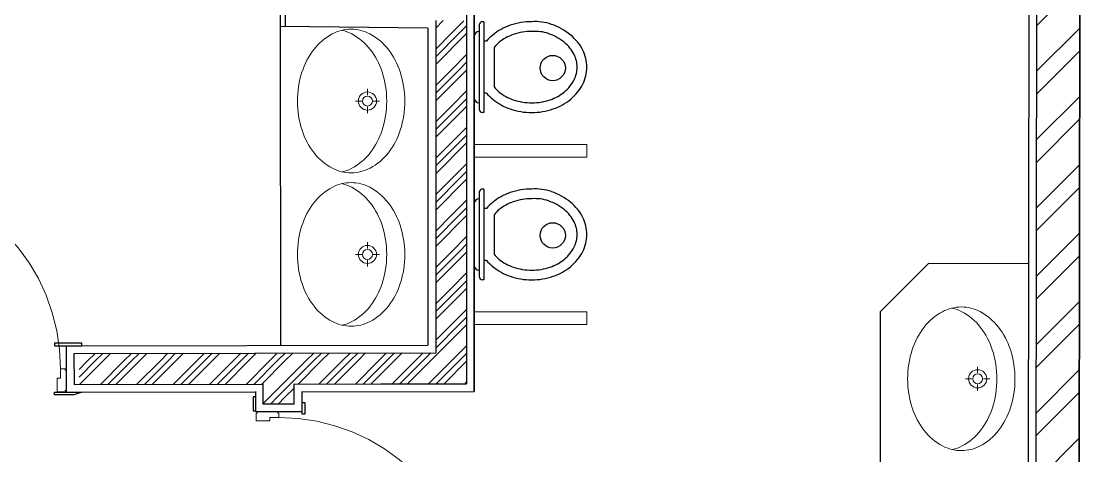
# Model space of a CAD drawing. Header units: inches. Extents: x 78 to 199, y 70 to 92.
# Drawn here: x 99.182 to 103.3, y 83.906 to 85.594 of the extents above; entities that cross this region are included whole.
import ezdxf
from ezdxf.enums import TextEntityAlignment as Align

# ---------------------------------------------------------------- set-up
doc = ezdxf.new("R2010")
doc.units = ezdxf.units.IN
doc.header["$MEASUREMENT"] = 0
doc.linetypes.add('21212-FC-A-XREF-GROUND FLOOR PLAN-REV-31-10-12$0$21201-TN-A-GROUND FLOOR PLAN-XREF-REV-20-03-12$2$HIDDEN2', pattern=[0.1875, 0.125, -0.0625])
for name, color, linetype, lineweight in [('1204SDC-A0$0$G-TTLB-LINE', 244, 'Continuous', 30), ('21212-FC-A-XREF-GROUND FLOOR PLAN-REV-31-10-12$0$21201-TN-A-GROUND FLOOR PLAN-XREF-REV-20-03-12$2$DOOR-EEE', 182, 'Continuous', 13), ('21212-FC-A-XREF-GROUND FLOOR PLAN-REV-31-10-12$0$21201-TN-A-GROUND FLOOR PLAN-XREF-REV-20-03-12$2$Door-Frame-SW-EEE', 26, 'Continuous', 9), ('21212-FC-A-XREF-GROUND FLOOR PLAN-REV-31-10-12$0$FURN BATH-EEE', 9, 'Continuous', 15), ('21212-FC-A-XREF-GROUND FLOOR PLAN-REV-31-10-12$0$INDICATION-EEE', 113, 'Continuous', 9)]:
    doc.layers.add(name, color=color, linetype=linetype, lineweight=lineweight)
for name, color, linetype in [('17', 2, 'Continuous'), ('A2- Plans$0$WALL-AR', 7, 'Continuous'), ('door', 17, 'Continuous'), ('FINISH-AR', 252, 'Continuous'), ('furniture', 5, 'Continuous'), ('HATCH-AR', 251, 'Continuous'), ('SAIN', 6, 'Continuous'), ('WALL-AR', 7, 'Continuous')]:
    doc.layers.add(name, color=color, linetype=linetype)
doc.layers.add('GOLDCLADDING', color=7, linetype='Continuous', true_color=0xffc20a)
doc.styles.add('ROMANS', font='romans.shx')

# ---------------------------------------------------------------- blocks, each defined once
blk = doc.blocks.new('YJYJJYJTYJTY')
at = {"color": 252}
for p, q in [((4.9519, 12.6895, -0.0791), (4.9532, 11.4511, -0.0791)), ((7.2839, 11.5818, -0.0791), (7.4726, 11.7705, -0.0791)), ((7.4726, 11.7705, -0.0791), (7.8617, 11.7699, -0.0791)), ((7.2839, 11.5824, -0.0791), (7.2851, 10.2705, -0.0791)), ((4.8863, 11.2228, -0.0791), (4.8862, 11.3018, -0.0791))]:
    blk.add_line(p, q, dxfattribs=at)
at = {"layer": '1204SDC-A0$0$G-TTLB-LINE', "color": 252}
blk.add_line((5.7063, 11.2724, -0.0791), (5.7063, 13.1421, -0.0791), dxfattribs=at)
at = {"layer": '17', "color": 252}
for p, q in [((7.8596, 10.3006, -0.0791), (7.8663, 14.6487, -0.0791)), ((7.8596, 10.3006, -0.0791), (7.8663, 14.6487, -0.0791)), ((4.9518, 13.1918, -0.0791), (4.9519, 12.6895, -0.0791)), ((4.9718, 13.1718, -0.0791), (4.9719, 12.6895, -0.0791)), ((5.7063, 13.1421, -0.0791), (5.7063, 11.2724, -0.0791)), ((5.5263, 12.6837, -0.0791), (4.9519, 12.6895, -0.0791)), ((5.5263, 12.6837, -0.0791), (5.5263, 11.4521, -0.0791)), ((4.1203, 11.4498, -0.0791), (5.5263, 11.4521, -0.0791))]:
    blk.add_line(p, q, dxfattribs=at)
at = {"layer": '21212-FC-A-XREF-GROUND FLOOR PLAN-REV-31-10-12$0$21201-TN-A-GROUND FLOOR PLAN-XREF-REV-20-03-12$2$DOOR-EEE', "color": 252, "linetype": '21212-FC-A-XREF-GROUND FLOOR PLAN-REV-31-10-12$0$21201-TN-A-GROUND FLOOR PLAN-XREF-REV-20-03-12$2$HIDDEN2', "lineweight": 5, "ltscale": 500}
for centre, radius, start, end in [((3.3424, 11.3598, -0.0791), 0.7558, 0, 87.4714), ((4.9471, 10.4179, -0.0791), 0.753, 2.5286, 90)]:
    blk.add_arc(centre, radius, start, end, dxfattribs=at)
at = {"layer": '21212-FC-A-XREF-GROUND FLOOR PLAN-REV-31-10-12$0$21201-TN-A-GROUND FLOOR PLAN-XREF-REV-20-03-12$2$Door-Frame-SW-EEE', "color": 252, "ltscale": 250}
for p, q in [((4.0982, 11.3598, -0.0791), (4.1159, 11.3598, -0.0791)), ((4.0982, 11.3243, -0.0791), (4.0982, 11.3598, -0.0791)), ((4.1159, 11.3598, -0.0791), (4.1159, 11.3554, -0.0791)), ((4.1159, 11.3554, -0.0791), (4.1204, 11.3554, -0.0791)), ((4.1204, 11.3554, -0.0791), (4.1204, 11.2754, -0.0791)), ((4.0848, 11.2709, -0.0791), (4.0848, 11.3243, -0.0791)), ((4.0848, 11.3243, -0.0791), (4.0982, 11.3243, -0.0791)), ((4.1159, 11.2709, -0.0791), (4.0848, 11.2709, -0.0791)), ((4.1204, 11.2754, -0.0791), (4.1159, 11.2754, -0.0791)), ((4.1159, 11.2754, -0.0791), (4.1159, 11.2709, -0.0791)), ((4.863, 11.1886, -0.0791), (4.8585, 11.1886, -0.0791)), ((4.8585, 11.1886, -0.0791), (4.8585, 11.1576, -0.0791)), ((4.9427, 11.1931, -0.0791), (4.863, 11.1931, -0.0791)), ((4.863, 11.1931, -0.0791), (4.863, 11.1886, -0.0791)), ((4.9117, 11.1576, -0.0791), (4.9117, 11.1709, -0.0791)), ((4.9117, 11.1709, -0.0791), (4.9471, 11.1709, -0.0791)), ((4.9427, 11.1886, -0.0791), (4.9427, 11.1931, -0.0791)), ((4.9471, 11.1886, -0.0791), (4.9427, 11.1886, -0.0791)), ((4.9471, 11.1709, -0.0791), (4.9471, 11.1886, -0.0791)), ((4.8585, 11.1576, -0.0791), (4.9117, 11.1576, -0.0791))]:
    blk.add_line(p, q, dxfattribs=at)
at = {"layer": '21212-FC-A-XREF-GROUND FLOOR PLAN-REV-31-10-12$0$FURN BATH-EEE', "color": 252}
for p, q in [((5.2912, 12.423, -0.0791), (5.2912, 12.4475, -0.0791)), ((5.2688, 12.4005, -0.0791), (5.2443, 12.4005, -0.0791)), ((5.3382, 12.4006, -0.0791), (5.3137, 12.4006, -0.0791)), ((5.2913, 12.3536, -0.0791), (5.2913, 12.378, -0.0791)), ((5.2912, 11.8272, -0.0791), (5.2912, 11.8517, -0.0791)), ((5.2688, 11.8047, -0.0791), (5.2443, 11.8047, -0.0791)), ((5.2913, 11.7578, -0.0791), (5.2913, 11.7823, -0.0791)), ((5.3382, 11.8048, -0.0791), (5.3137, 11.8048, -0.0791)), ((7.6628, 11.344, -0.0791), (7.6628, 11.3684, -0.0791)), ((7.6404, 11.3214, -0.0791), (7.6159, 11.3214, -0.0791)), ((7.6629, 11.2745, -0.0791), (7.6629, 11.299, -0.0791)), ((7.7098, 11.3215, -0.0791), (7.6854, 11.3215, -0.0791))]:
    blk.add_line(p, q, dxfattribs=at)
for centre, radius in [((5.2912, 12.4005, -0.0791), 0.0352), ((5.2912, 12.4005, -0.0791), 0.0194), ((5.2912, 11.8047, -0.0791), 0.0352), ((5.2912, 11.8047, -0.0791), 0.0194), ((7.6629, 11.3215, -0.0791), 0.0352), ((7.6629, 11.3215, -0.0791), 0.0194)]:
    blk.add_circle(centre, radius, dxfattribs=at)
for centre, radius, start, end in [((5.2592, 12.4643, -0.0791), 0.2231, 118.123, 142.21), ((5.2275, 12.5236, -0.0791), 0.1558, 90.085, 118.123), ((5.1572, 12.5235, -0.0791), 0.1558, 62.047, 77.0403), ((5.2275, 12.5236, -0.0791), 0.1558, 62.047, 90.085), ((5.1257, 12.4641, -0.0791), 0.2231, 37.96, 62.047), ((5.196, 12.4642, -0.0791), 0.2231, 37.96, 62.047), ((5.309, 12.4258, -0.0791), 0.286, 142.21, 162.2278), ((5.0761, 12.4254, -0.0791), 0.286, 17.9422, 37.96), ((5.1464, 12.4255, -0.0791), 0.286, 17.9422, 37.96), ((5.3872, 12.4007, -0.0791), 0.3681, 162.2278, 180.085), ((4.9979, 12.4001, -0.0791), 0.3681, 0.085, 17.9422), ((5.0682, 12.4002, -0.0791), 0.3681, 0.085, 17.9422), ((5.3872, 12.4007, -0.0791), 0.3681, 180.085, 197.9422), ((4.9979, 12.4001, -0.0791), 0.3681, 342.2278, 0.085), ((5.0682, 12.4002, -0.0791), 0.3681, 342.2278, 0.085), ((5.309, 12.3754, -0.0791), 0.286, 197.9422, 217.96), ((5.0761, 12.375, -0.0791), 0.286, 322.21, 342.2278), ((5.1465, 12.3751, -0.0791), 0.286, 322.21, 342.2278), ((5.2594, 12.3367, -0.0791), 0.2231, 217.96, 242.047), ((5.1259, 12.3365, -0.0791), 0.2231, 298.123, 322.21), ((5.1962, 12.3366, -0.0791), 0.2231, 298.123, 322.21), ((5.2279, 12.2773, -0.0791), 0.1558, 242.047, 270.085), ((5.1576, 12.2771, -0.0791), 0.1558, 283.1297, 298.123), ((5.2279, 12.2773, -0.0791), 0.1558, 270.085, 298.123), ((5.2275, 11.9278, -0.0791), 0.1558, 90.085, 118.123), ((5.1572, 11.9277, -0.0791), 0.1558, 62.047, 77.0403), ((5.2275, 11.9278, -0.0791), 0.1558, 62.047, 90.085), ((5.2592, 11.8685, -0.0791), 0.2231, 118.123, 142.21), ((5.1257, 11.8683, -0.0791), 0.2231, 37.96, 62.047), ((5.196, 11.8684, -0.0791), 0.2231, 37.96, 62.047), ((5.309, 11.83, -0.0791), 0.286, 142.21, 162.2278), ((5.0761, 11.8296, -0.0791), 0.286, 17.9422, 37.96), ((5.1464, 11.8297, -0.0791), 0.286, 17.9422, 37.96), ((5.3872, 11.8049, -0.0791), 0.3681, 162.2278, 180.085), ((4.9979, 11.8043, -0.0791), 0.3681, 0.085, 17.9422), ((5.0682, 11.8044, -0.0791), 0.3681, 0.085, 17.9422), ((5.3872, 11.8049, -0.0791), 0.3681, 180.085, 197.9422), ((4.9979, 11.8043, -0.0791), 0.3681, 342.2278, 0.085), ((5.0682, 11.8044, -0.0791), 0.3681, 342.2278, 0.085), ((5.309, 11.7796, -0.0791), 0.286, 197.9422, 217.96), ((5.0761, 11.7792, -0.0791), 0.286, 322.21, 342.2278), ((5.1465, 11.7793, -0.0791), 0.286, 322.21, 342.2278), ((5.2594, 11.7409, -0.0791), 0.2231, 217.96, 242.047), ((5.1259, 11.7407, -0.0791), 0.2231, 298.123, 322.21), ((5.1962, 11.7408, -0.0791), 0.2231, 298.123, 322.21), ((7.6309, 11.3852, -0.0791), 0.2231, 118.123, 142.21), ((7.5992, 11.4446, -0.0791), 0.1558, 90.085, 118.123), ((7.5288, 11.4445, -0.0791), 0.1558, 62.047, 77.0403), ((7.5992, 11.4446, -0.0791), 0.1558, 62.047, 90.085), ((7.4973, 11.385, -0.0791), 0.2231, 37.96, 62.047), ((7.5676, 11.3852, -0.0791), 0.2231, 37.96, 62.047), ((5.2279, 11.6815, -0.0791), 0.1558, 242.047, 270.085), ((5.1576, 11.6814, -0.0791), 0.1558, 283.1297, 298.123), ((5.2279, 11.6815, -0.0791), 0.1558, 270.085, 298.123), ((7.6806, 11.3467, -0.0791), 0.286, 142.21, 162.2278), ((7.4477, 11.3463, -0.0791), 0.286, 17.9422, 37.96), ((7.518, 11.3465, -0.0791), 0.286, 17.9422, 37.96), ((7.7588, 11.3216, -0.0791), 0.3681, 162.2278, 180.085), ((7.3695, 11.321, -0.0791), 0.3681, 0.085, 17.9422), ((7.4399, 11.3211, -0.0791), 0.3681, 0.085, 17.9422), ((7.7588, 11.3216, -0.0791), 0.3681, 180.085, 197.9422), ((7.3695, 11.321, -0.0791), 0.3681, 342.2278, 0.085), ((7.4399, 11.3211, -0.0791), 0.3681, 342.2278, 0.085), ((7.6807, 11.2963, -0.0791), 0.286, 197.9422, 217.96), ((7.4478, 11.296, -0.0791), 0.286, 322.21, 342.2278), ((7.5181, 11.2961, -0.0791), 0.286, 322.21, 342.2278), ((7.6311, 11.2576, -0.0791), 0.2231, 217.96, 242.047), ((7.4975, 11.2574, -0.0791), 0.2231, 298.123, 322.21), ((7.5678, 11.2575, -0.0791), 0.2231, 298.123, 322.21), ((7.5995, 11.1982, -0.0791), 0.1558, 242.047, 270.085), ((7.5292, 11.1981, -0.0791), 0.1558, 283.1297, 298.123), ((7.5995, 11.1982, -0.0791), 0.1558, 270.085, 298.123)]:
    blk.add_arc(centre, radius, start, end, dxfattribs=at)
at = {"layer": '21212-FC-A-XREF-GROUND FLOOR PLAN-REV-31-10-12$0$INDICATION-EEE', "color": 252}
for p, q in [((5.7063, 12.1822, -0.0791), (5.7063, 12.2322, -0.0791)), ((5.7063, 12.2322, -0.0791), (6.1438, 12.2322, -0.0791)), ((6.1438, 12.2322, -0.0791), (6.1438, 12.1822, -0.0791)), ((6.1438, 12.1822, -0.0791), (5.7063, 12.1822, -0.0791)), ((5.7063, 11.5322, -0.0791), (5.7063, 11.5822, -0.0791)), ((5.7063, 11.5822, -0.0791), (6.1438, 11.5822, -0.0791)), ((6.1438, 11.5822, -0.0791), (6.1438, 11.5322, -0.0791)), ((6.1438, 11.5322, -0.0791), (5.7063, 11.5322, -0.0791))]:
    blk.add_line(p, q, dxfattribs=at)
at = {"layer": 'A2- Plans$0$WALL-AR', "color": 252}
for p, q in [((7.8894, 10.1522, -0.0791), (7.8974, 15.4088, -0.0791)), ((5.6763, 13.1421, -0.0791), (5.6763, 11.3024, -0.0791)), ((5.5563, 12.7134, -0.0791), (5.5563, 11.4222, -0.0791)), ((4.1203, 11.4497, -0.0791), (4.1206, 11.2698, -0.0791)), ((4.1504, 11.4198, -0.0791), (5.5563, 11.4222, -0.0791)), ((4.1504, 11.4198, -0.0791), (4.1506, 11.2998, -0.0791)), ((4.1506, 11.2998, -0.0791), (4.8862, 11.301, -0.0791)), ((5.0063, 11.223, -0.0791), (5.0062, 11.302, -0.0791)), ((5.0062, 11.3012, -0.0791), (5.3431, 11.3018, -0.0791)), ((5.3431, 11.3018, -0.0791), (5.6763, 11.3024, -0.0791)), ((5.0063, 11.223, -0.0791), (4.8863, 11.2228, -0.0791)), ((5.0374, 11.1931, -0.0791), (4.8575, 11.1927, -0.0791))]:
    blk.add_line(p, q, dxfattribs=at)
at = {"layer": 'door', "color": 252}
for p, q in [((4.1805, 11.4597, -0.0791), (4.0754, 11.4597, -0.0791)), ((4.0754, 11.4597, -0.0791), (4.0754, 11.4497, -0.0791)), ((4.0754, 11.4497, -0.0791), (4.1805, 11.4497, -0.0791)), ((4.1805, 11.4497, -0.0791), (4.1805, 11.4597, -0.0791)), ((4.0754, 11.2597, -0.0791), (4.0754, 11.2697, -0.0791)), ((4.0754, 11.2697, -0.0791), (4.1805, 11.2697, -0.0791)), ((4.1504, 11.2597, -0.0791), (4.0754, 11.2597, -0.0791)), ((4.1805, 11.2697, -0.0791), (4.1504, 11.2597, -0.0791)), ((4.8574, 11.2509, -0.0791), (4.8474, 11.2509, -0.0791)), ((4.8474, 11.2509, -0.0791), (4.8474, 11.1967, -0.0791)), ((4.8574, 11.1967, -0.0791), (4.8574, 11.2509, -0.0791)), ((5.0374, 11.2293, -0.0791), (5.0474, 11.2293, -0.0791)), ((5.0374, 11.1846, -0.0791), (5.0374, 11.2293, -0.0791)), ((5.0474, 11.2293, -0.0791), (5.0474, 11.1846, -0.0791)), ((4.8474, 11.1967, -0.0791), (4.8574, 11.1967, -0.0791)), ((5.0474, 11.1846, -0.0791), (5.0374, 11.1846, -0.0791))]:
    blk.add_line(p, q, dxfattribs=at)
at = {"layer": 'FINISH-AR', "color": 252}
for p, q in [((4.1203, 11.4498, -0.0791), (4.1203, 11.2698, -0.0791)), ((4.1206, 11.2698, -0.0791), (4.8573, 11.271, -0.0791)), ((4.8575, 11.1927, -0.0791), (4.8573, 11.2717, -0.0791)), ((5.0374, 11.1931, -0.0791), (5.0376, 11.272, -0.0791)), ((5.0376, 11.2713, -0.0791), (5.7063, 11.2724, -0.0791)), ((5.0376, 11.2713, -0.0791), (5.3142, 11.2717, -0.0791))]:
    blk.add_line(p, q, dxfattribs=at)
at = {"layer": 'furniture', "color": 252, "linetype": 'Continuous'}
for p, q in [((5.5563, 12.6839, -0.0791), (5.5856, 12.7131, -0.0791)), ((5.6175, 12.6637, -0.0791), (5.6662, 12.7123, -0.0791)), ((5.6475, 12.6637, -0.0791), (5.6763, 12.6925, -0.0791)), ((5.5563, 12.6025, -0.0791), (5.6175, 12.6637, -0.0791)), ((5.5563, 12.5725, -0.0791), (5.6475, 12.6637, -0.0791)), ((5.5563, 12.5425, -0.0791), (5.6763, 12.6625, -0.0791)), ((5.6175, 12.5223, -0.0791), (5.6763, 12.5811, -0.0791)), ((5.5563, 12.4611, -0.0791), (5.6175, 12.5223, -0.0791)), ((5.5563, 12.4311, -0.0791), (5.6475, 12.5223, -0.0791)), ((5.5563, 12.4011, -0.0791), (5.6763, 12.5211, -0.0791)), ((5.6475, 12.5223, -0.0791), (5.6763, 12.5511, -0.0791)), ((5.6175, 12.3808, -0.0791), (5.6763, 12.4396, -0.0791)), ((5.6475, 12.3808, -0.0791), (5.6763, 12.4096, -0.0791)), ((5.5563, 12.3196, -0.0791), (5.6175, 12.3808, -0.0791)), ((5.5563, 12.2896, -0.0791), (5.6475, 12.3808, -0.0791)), ((5.5563, 12.2596, -0.0791), (5.6763, 12.3796, -0.0791)), ((5.6175, 12.2394, -0.0791), (5.6763, 12.2982, -0.0791)), ((5.5563, 12.1782, -0.0791), (5.6175, 12.2394, -0.0791)), ((5.5563, 12.1482, -0.0791), (5.6475, 12.2394, -0.0791)), ((5.5563, 12.1182, -0.0791), (5.6763, 12.2382, -0.0791)), ((5.6475, 12.2394, -0.0791), (5.6763, 12.2682, -0.0791)), ((5.6175, 12.098, -0.0791), (5.6763, 12.1568, -0.0791)), ((5.6475, 12.098, -0.0791), (5.6763, 12.1268, -0.0791)), ((5.5563, 12.0368, -0.0791), (5.6175, 12.098, -0.0791)), ((5.5563, 12.0068, -0.0791), (5.6475, 12.098, -0.0791)), ((5.5563, 11.9768, -0.0791), (5.6763, 12.0968, -0.0791)), ((5.6175, 11.9566, -0.0791), (5.6763, 12.0154, -0.0791)), ((5.6475, 11.9566, -0.0791), (5.6763, 11.9854, -0.0791)), ((5.5563, 11.8954, -0.0791), (5.6175, 11.9566, -0.0791)), ((5.5563, 11.8654, -0.0791), (5.6475, 11.9566, -0.0791)), ((5.5563, 11.8354, -0.0791), (5.6763, 11.9554, -0.0791)), ((5.6175, 11.8152, -0.0791), (5.6763, 11.874, -0.0791)), ((5.6475, 11.8152, -0.0791), (5.6763, 11.844, -0.0791)), ((5.5563, 11.754, -0.0791), (5.6175, 11.8152, -0.0791)), ((5.5563, 11.724, -0.0791), (5.6475, 11.8152, -0.0791)), ((5.5563, 11.694, -0.0791), (5.6763, 11.814, -0.0791)), ((5.6175, 11.6737, -0.0791), (5.6763, 11.7325, -0.0791)), ((5.6475, 11.6737, -0.0791), (5.6763, 11.7025, -0.0791)), ((5.5563, 11.6125, -0.0791), (5.6175, 11.6737, -0.0791)), ((5.5563, 11.5825, -0.0791), (5.6475, 11.6737, -0.0791)), ((5.5563, 11.5525, -0.0791), (5.6763, 11.6725, -0.0791)), ((5.6175, 11.5323, -0.0791), (5.6763, 11.5911, -0.0791)), ((5.5563, 11.4711, -0.0791), (5.6175, 11.5323, -0.0791)), ((5.5563, 11.4411, -0.0791), (5.6475, 11.5323, -0.0791)), ((5.6475, 11.5323, -0.0791), (5.6763, 11.5611, -0.0791)), ((5.5361, 11.3909, -0.0791), (5.6763, 11.5311, -0.0791)), ((5.6175, 11.3909, -0.0791), (5.6763, 11.4497, -0.0791)), ((4.2033, 11.3909, -0.0791), (4.2323, 11.4199, -0.0791)), ((4.2333, 11.3909, -0.0791), (4.2624, 11.4199, -0.0791)), ((4.2633, 11.3909, -0.0791), (4.2924, 11.42, -0.0791)), ((4.3447, 11.3909, -0.0791), (4.374, 11.4201, -0.0791)), ((4.3747, 11.3909, -0.0791), (4.404, 11.4202, -0.0791)), ((4.4047, 11.3909, -0.0791), (4.4341, 11.4202, -0.0791)), ((4.4862, 11.3909, -0.0791), (4.5156, 11.4204, -0.0791)), ((4.5162, 11.3909, -0.0791), (4.5457, 11.4204, -0.0791)), ((4.5462, 11.3909, -0.0791), (4.5757, 11.4205, -0.0791)), ((4.6276, 11.3909, -0.0791), (4.6573, 11.4206, -0.0791)), ((4.6576, 11.3909, -0.0791), (4.6873, 11.4207, -0.0791)), ((4.6876, 11.3909, -0.0791), (4.7174, 11.4207, -0.0791)), ((4.769, 11.3909, -0.0791), (4.799, 11.4209, -0.0791)), ((4.799, 11.3909, -0.0791), (4.829, 11.4209, -0.0791)), ((4.829, 11.3909, -0.0791), (4.8591, 11.421, -0.0791)), ((4.9104, 11.3909, -0.0791), (4.9406, 11.4211, -0.0791)), ((4.9404, 11.3909, -0.0791), (4.9707, 11.4211, -0.0791)), ((4.9704, 11.3909, -0.0791), (5.0007, 11.4212, -0.0791)), ((5.0518, 11.3909, -0.0791), (5.0823, 11.4213, -0.0791)), ((5.0818, 11.3909, -0.0791), (5.1123, 11.4214, -0.0791)), ((5.1118, 11.3909, -0.0791), (5.1424, 11.4214, -0.0791)), ((5.1933, 11.3909, -0.0791), (5.2239, 11.4216, -0.0791)), ((5.2233, 11.3909, -0.0791), (5.254, 11.4216, -0.0791)), ((5.2533, 11.3909, -0.0791), (5.284, 11.4217, -0.0791)), ((5.3347, 11.3909, -0.0791), (5.3656, 11.4218, -0.0791)), ((5.3647, 11.3909, -0.0791), (5.3957, 11.4219, -0.0791)), ((5.3947, 11.3909, -0.0791), (5.4257, 11.4219, -0.0791)), ((5.4761, 11.3909, -0.0791), (5.5073, 11.4221, -0.0791)), ((5.5061, 11.3909, -0.0791), (5.5373, 11.4221, -0.0791)), ((5.6475, 11.3909, -0.0791), (5.6763, 11.4197, -0.0791)), ((4.1703, 11.3579, -0.0791), (4.2033, 11.3909, -0.0791)), ((4.1704, 11.328, -0.0791), (4.2333, 11.3909, -0.0791)), ((4.1722, 11.2998, -0.0791), (4.2633, 11.3909, -0.0791)), ((4.2538, 11.2999, -0.0791), (4.3447, 11.3909, -0.0791)), ((4.2838, 11.3, -0.0791), (4.3747, 11.3909, -0.0791)), ((4.3139, 11.3, -0.0791), (4.4047, 11.3909, -0.0791)), ((4.3954, 11.3002, -0.0791), (4.4862, 11.3909, -0.0791)), ((4.4255, 11.3002, -0.0791), (4.5162, 11.3909, -0.0791)), ((4.4555, 11.3003, -0.0791), (4.5462, 11.3909, -0.0791)), ((4.5371, 11.3004, -0.0791), (4.6276, 11.3909, -0.0791)), ((4.5671, 11.3004, -0.0791), (4.6576, 11.3909, -0.0791)), ((4.5972, 11.3005, -0.0791), (4.6876, 11.3909, -0.0791)), ((4.6787, 11.3006, -0.0791), (4.769, 11.3909, -0.0791)), ((4.7088, 11.3007, -0.0791), (4.799, 11.3909, -0.0791)), ((4.7388, 11.3007, -0.0791), (4.829, 11.3909, -0.0791)), ((4.8204, 11.3009, -0.0791), (4.9104, 11.3909, -0.0791)), ((4.8504, 11.3009, -0.0791), (4.9404, 11.3909, -0.0791)), ((4.8805, 11.301, -0.0791), (4.9704, 11.3909, -0.0791)), ((4.9104, 11.2495, -0.0791), (5.0518, 11.3909, -0.0791)), ((4.9404, 11.2495, -0.0791), (5.0818, 11.3909, -0.0791)), ((5.0222, 11.3012, -0.0791), (5.1118, 11.3909, -0.0791)), ((5.1037, 11.3014, -0.0791), (5.1933, 11.3909, -0.0791)), ((5.1338, 11.3014, -0.0791), (5.2233, 11.3909, -0.0791)), ((5.1638, 11.3015, -0.0791), (5.2533, 11.3909, -0.0791)), ((5.2454, 11.3016, -0.0791), (5.3347, 11.3909, -0.0791)), ((5.2754, 11.3017, -0.0791), (5.3647, 11.3909, -0.0791)), ((5.3055, 11.3017, -0.0791), (5.3947, 11.3909, -0.0791)), ((5.3871, 11.3019, -0.0791), (5.4761, 11.3909, -0.0791)), ((5.4171, 11.3019, -0.0791), (5.5061, 11.3909, -0.0791)), ((5.4472, 11.302, -0.0791), (5.5361, 11.3909, -0.0791)), ((5.5287, 11.3021, -0.0791), (5.6175, 11.3909, -0.0791)), ((5.5588, 11.3022, -0.0791), (5.6475, 11.3909, -0.0791)), ((5.5888, 11.3022, -0.0791), (5.6763, 11.3897, -0.0791)), ((4.9704, 11.2495, -0.0791), (5.0062, 11.2853, -0.0791)), ((5.6704, 11.3023, -0.0791), (5.6763, 11.3083, -0.0791)), ((4.8863, 11.2254, -0.0791), (4.9104, 11.2495, -0.0791)), ((4.9138, 11.2228, -0.0791), (4.9404, 11.2495, -0.0791)), ((4.9438, 11.2229, -0.0791), (4.9704, 11.2495, -0.0791))]:
    blk.add_line(p, q, dxfattribs=at)
at = {"layer": 'HATCH-AR', "color": 252, "linetype": 'Continuous'}
for p, q in [((7.8933, 12.6944, -0.0791), (8.0601, 12.8612, -0.0791)), ((7.893, 12.5173, -0.0791), (8.0598, 12.6841, -0.0791)), ((7.8929, 12.4288, -0.0791), (8.0597, 12.5956, -0.0791)), ((7.8926, 12.2518, -0.0791), (8.0594, 12.4186, -0.0791)), ((7.8925, 12.1632, -0.0791), (8.0593, 12.3301, -0.0791)), ((7.8922, 11.9862, -0.0791), (8.059, 12.153, -0.0791)), ((7.8921, 11.8977, -0.0791), (8.0589, 12.0645, -0.0791)), ((7.8918, 11.7206, -0.0791), (8.0586, 11.8875, -0.0791)), ((7.8917, 11.6321, -0.0791), (8.0585, 11.7989, -0.0791)), ((7.8914, 11.4551, -0.0791), (8.0582, 11.6219, -0.0791)), ((7.8913, 11.3665, -0.0791), (8.0581, 11.5334, -0.0791)), ((7.891, 11.1895, -0.0791), (8.0578, 11.3563, -0.0791)), ((7.8909, 11.101, -0.0791), (8.0577, 11.2678, -0.0791)), ((7.8906, 10.9239, -0.0791), (8.0575, 11.0908, -0.0791))]:
    blk.add_line(p, q, dxfattribs=at)
at = {"layer": 'SAIN', "color": 252}
for p, q in [((5.7252, 12.696, -0.0791), (5.7252, 12.3684, -0.0791)), ((5.7441, 12.7086, -0.0791), (5.7378, 12.7086, -0.0791)), ((5.7441, 12.7086, -0.0791), (5.7441, 12.3558, -0.0791)), ((5.7063, 12.6519, -0.0791), (5.7063, 12.4125, -0.0791)), ((5.7541, 12.633, -0.0791), (5.7441, 12.633, -0.0791)), ((5.7831, 12.6088, -0.0791), (5.7831, 12.4557, -0.0791)), ((5.7541, 12.4314, -0.0791), (5.7441, 12.4314, -0.0791)), ((5.7441, 12.3558, -0.0791), (5.7378, 12.3558, -0.0791)), ((5.7252, 12.046, -0.0791), (5.7252, 11.7184, -0.0791)), ((5.7441, 12.0586, -0.0791), (5.7378, 12.0586, -0.0791)), ((5.7441, 12.0586, -0.0791), (5.7441, 11.7058, -0.0791)), ((5.7063, 12.0019, -0.0791), (5.7063, 11.7625, -0.0791)), ((5.7541, 11.983, -0.0791), (5.7441, 11.983, -0.0791)), ((5.7831, 11.9588, -0.0791), (5.7831, 11.8057, -0.0791)), ((5.7541, 11.7814, -0.0791), (5.7441, 11.7814, -0.0791)), ((5.7441, 11.7058, -0.0791), (5.7378, 11.7058, -0.0791))]:
    blk.add_line(p, q, dxfattribs=at)
for centre in [(6.0113, 12.5287, -0.0791), (6.0113, 11.8787, -0.0791)]:
    blk.add_circle(centre, 0.0491, dxfattribs=at)
for centre, radius, start, end in [((5.7378, 12.696, -0.0791), 0.0126, 90, 180), ((5.9158, 12.4899, -0.0791), 0.2165, 108.8354, 129.4725), ((5.9296, 12.4493, -0.0791), 0.2594, 90, 108.8354), ((5.9427, 12.5107, -0.0791), 0.1984, 71.1646, 93.7754), ((5.93, 12.4735, -0.0791), 0.2376, 50.5275, 71.1646), ((5.7252, 12.6519, -0.0791), 0.0189, 90, 180), ((5.8945, 12.5157, -0.0791), 0.183, 129.4725, 140.1242), ((5.9158, 12.4899, -0.0791), 0.1787, 108.8354, 129.4725), ((5.9296, 12.4493, -0.0791), 0.2216, 89.6735, 108.8354), ((5.9427, 12.5107, -0.0791), 0.1606, 71.1646, 94.214), ((5.93, 12.4735, -0.0791), 0.1998, 50.5275, 71.1646), ((5.9648, 12.5157, -0.0791), 0.183, 26.7012, 50.5275), ((5.8945, 12.5157, -0.0791), 0.1452, 129.4725, 140.1242), ((5.9648, 12.5157, -0.0791), 0.1452, 26.7012, 50.5275), ((5.9976, 12.5322, -0.0791), 0.1084, 0, 26.7012), ((5.9976, 12.5322, -0.0791), 0.1462, 0, 26.7012), ((5.9976, 12.5322, -0.0791), 0.1084, 333.2988, 0), ((5.9976, 12.5322, -0.0791), 0.1462, 333.2988, 0), ((5.9648, 12.5488, -0.0791), 0.1452, 309.4725, 333.2988), ((5.8945, 12.5488, -0.0791), 0.1452, 219.8758, 230.5275), ((5.9648, 12.5488, -0.0791), 0.183, 309.4725, 333.2988), ((5.7252, 12.4125, -0.0791), 0.0189, 180, 270), ((5.8945, 12.5488, -0.0791), 0.183, 219.8758, 230.5275), ((5.9158, 12.5746, -0.0791), 0.2165, 230.5275, 251.1646), ((5.9158, 12.5746, -0.0791), 0.1787, 230.5275, 251.1646), ((5.9296, 12.6152, -0.0791), 0.2216, 251.1646, 270), ((5.9296, 12.6152, -0.0791), 0.2216, 270, 288.8354), ((5.9435, 12.5746, -0.0791), 0.1787, 288.8354, 309.4725), ((5.9435, 12.5746, -0.0791), 0.2165, 288.8354, 309.4725), ((5.7378, 12.3684, -0.0791), 0.0126, 180, 270), ((5.9296, 12.6152, -0.0791), 0.2594, 251.1646, 270), ((5.9296, 12.6152, -0.0791), 0.2594, 270, 288.8354), ((5.7378, 12.046, -0.0791), 0.0126, 90, 180), ((5.9158, 11.8399, -0.0791), 0.2165, 108.8354, 129.4725), ((5.9296, 11.7993, -0.0791), 0.2594, 90, 108.8354), ((5.9427, 11.8607, -0.0791), 0.1984, 71.1646, 93.7754), ((5.93, 11.8235, -0.0791), 0.2376, 50.5275, 71.1646), ((5.7252, 12.0019, -0.0791), 0.0189, 90, 180), ((5.8945, 11.8657, -0.0791), 0.183, 129.4725, 140.1242), ((5.9158, 11.8399, -0.0791), 0.1787, 108.8354, 129.4725), ((5.9296, 11.7993, -0.0791), 0.2216, 89.6735, 108.8354), ((5.9427, 11.8607, -0.0791), 0.1606, 71.1646, 94.214), ((5.93, 11.8235, -0.0791), 0.1998, 50.5275, 71.1646), ((5.9648, 11.8657, -0.0791), 0.183, 26.7012, 50.5275), ((5.8945, 11.8657, -0.0791), 0.1452, 129.4725, 140.1242), ((5.9648, 11.8657, -0.0791), 0.1452, 26.7012, 50.5275), ((5.9976, 11.8822, -0.0791), 0.1462, 0, 26.7012), ((5.9976, 11.8822, -0.0791), 0.1084, 0, 26.7012), ((5.9976, 11.8822, -0.0791), 0.1084, 333.2988, 0), ((5.9976, 11.8822, -0.0791), 0.1462, 333.2988, 0), ((5.9648, 11.8988, -0.0791), 0.1452, 309.4725, 333.2988), ((5.8945, 11.8988, -0.0791), 0.183, 219.8758, 230.5275), ((5.8945, 11.8988, -0.0791), 0.1452, 219.8758, 230.5275), ((5.9158, 11.9246, -0.0791), 0.1787, 230.5275, 251.1646), ((5.9435, 11.9246, -0.0791), 0.1787, 288.8354, 309.4725), ((5.9648, 11.8988, -0.0791), 0.183, 309.4725, 333.2988), ((5.7252, 11.7625, -0.0791), 0.0189, 180, 270), ((5.9158, 11.9246, -0.0791), 0.2165, 230.5275, 251.1646), ((5.9296, 11.9652, -0.0791), 0.2216, 251.1646, 270), ((5.9296, 11.9652, -0.0791), 0.2216, 270, 288.8354), ((5.9435, 11.9246, -0.0791), 0.2165, 288.8354, 309.4725), ((5.7378, 11.7184, -0.0791), 0.0126, 180, 270), ((5.9296, 11.9652, -0.0791), 0.2594, 251.1646, 270), ((5.9296, 11.9652, -0.0791), 0.2594, 270, 288.8354)]:
    blk.add_arc(centre, radius, start, end, dxfattribs=at)
at = {"layer": 'WALL-AR', "color": 252}
for p, q in [((7.8894, 10.1522, -0.0791), (7.8972, 15.4088, -0.0791)), ((8.0639, 15.4085, -0.0791), (8.0562, 10.2704, -0.0791)), ((8.0562, 10.2706, -0.0791), (8.0639, 15.4074, -0.0791)), ((4.1203, 11.4497, -0.0791), (4.1203, 11.3297, -0.0791))]:
    blk.add_line(p, q, dxfattribs=at)
at = {"color": 252, "style": 'ROMANS'}
for p in [(4.7732, 7.306, -0.0791), (-4.2306, 7.1738, -0.0791), (-4.3022, 3.7717, -0.0791), (1.3636, 2.2432, -0.0791)]:
    blk.add_attdef('ELEV', text='', height=0.1035, dxfattribs=at).set_placement(p, align=Align.BOTTOM_LEFT)
for p in [(4.7732, 7.2372, -0.0791), (-4.2306, 7.105, -0.0791), (-4.3022, 3.7029, -0.0791), (1.3636, 2.1743, -0.0791)]:
    blk.add_attdef('LEVEL', text='', height=0.1035, dxfattribs=at).set_placement(p, align=Align.TOP_LEFT)

msp = doc.modelspace()

# ---------------------------------------------------------------- block references
at = {"layer": 'GOLDCLADDING'}
msp.add_blockref('YJYJJYJTYJTY', (95.2365, 72.8835, 0.0791), dxfattribs=at)

doc.saveas('drawing.dxf')
